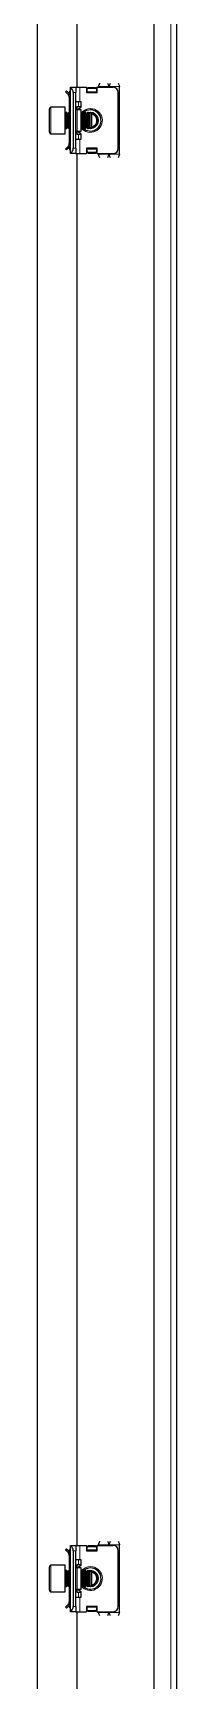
# Model space of a CAD drawing. Header units: millimetres. Extents: x -191 to 1603, y -702 to 1192.
# Drawn here: x 1550 to 1603, y -81 to 541 of the extents above; entities that cross this region are included whole.
import ezdxf

# ---------------------------------------------------------------- set-up
doc = ezdxf.new("R2010")
doc.units = ezdxf.units.MM

msp = doc.modelspace()

# ---------------------------------------------------------------- linework, layer by layer
at = {"color": 7, "linetype": 'Continuous', "lineweight": 25}
for p, q in [((1594.16, -544.8), (1594.16, 1010.2)), ((1602.66, 1010.2), (1602.66, -544.8)), ((1550.16, -511.8), (1550.16, 977.2)), ((1565.16, 520.2), (1565.16, 870.2)), ((1561.1, 518.84), (1560.74, 518.49)), ((1561.72, 517.51), (1560.74, 518.49)), ((1562.07, 517.86), (1561.1, 518.84)), ((1561.72, 517.51), (1562.07, 517.86)), ((1562.16, 518.2), (1562.16, 517.81)), ((1562.16, 516.45), (1562.66, 516.45)), ((1562.16, 516.45), (1562.16, 512.95)), ((1562.45, 518.91), (1562.66, 519.11)), ((1562.66, 520.2), (1564.66, 520.2)), ((1562.66, 519.93), (1562.66, 520.2)), ((1562.66, 495.47), (1562.66, 519.93)), ((1563.66, 518.2), (1563.66, 497.2)), ((1564.66, 520.2), (1564.66, 518.2)), ((1564.66, 520.2), (1566.16, 520.2)), ((1564.66, 497.2), (1564.66, 518.2)), ((1566.16, 520.2), (1568.66, 520.2)), ((1568.66, 520.2), (1568.66, 518.2)), ((1568.66, 518.2), (1572.66, 518.2)), ((1568.91, 519.82), (1569.41, 520.18)), ((1569.41, 519.82), (1568.91, 519.47)), ((1568.91, 519.47), (1568.91, 519.82)), ((1568.91, 518.55), (1568.91, 519.47)), ((1568.91, 518.2), (1568.91, 518.55)), ((1569.41, 520.18), (1569.41, 519.82)), ((1569.41, 520.18), (1571.91, 520.18)), ((1569.41, 519.82), (1571.91, 519.82)), ((1571.91, 519.82), (1571.91, 520.18)), ((1571.91, 520.18), (1572.41, 519.82)), ((1572.41, 519.47), (1571.91, 519.82)), ((1572.41, 519.82), (1572.41, 519.47)), ((1572.41, 519.47), (1572.41, 518.55)), ((1572.41, 518.55), (1572.41, 518.2)), ((1572.46, 520.08), (1572.46, 518.2)), ((1572.66, 520.08), (1572.46, 520.08)), ((1572.66, 518.2), (1572.66, 520.2)), ((1572.66, 520.2), (1578.66, 520.2)), ((1573.16, 520.2), (1573.16, 520.45)), ((1580.66, 497.2), (1580.66, 518.2)), ((1581.16, 494.95), (1581.16, 520.45)), ((1554.66, 511.77), (1554.66, 512.1)), ((1554.66, 503.3), (1554.66, 511.77)), ((1560.66, 512.7), (1555.26, 512.7)), ((1560.66, 512.32), (1560.66, 512.7)), ((1560.66, 502.7), (1560.66, 512.32)), ((1561.27, 510.7), (1560.91, 510.7)), ((1561.66, 510.15), (1561.27, 510.7)), ((1561.27, 506.55), (1561.27, 510.7)), ((1562.05, 510.7), (1561.66, 510.15)), ((1561.66, 506.77), (1561.66, 510.15)), ((1562.27, 510.7), (1562.05, 510.7)), ((1562.05, 506.55), (1562.05, 510.7)), ((1562.66, 512.95), (1562.16, 512.95)), ((1562.16, 512.95), (1562.16, 510.7)), ((1562.66, 510.15), (1562.27, 510.7)), ((1562.27, 506.55), (1562.27, 510.7)), ((1566.16, 514.7), (1564.66, 514.7)), ((1564.98, 511.73), (1566.66, 512.7)), ((1565.16, 511.83), (1565.16, 512.95)), ((1565.16, 512.95), (1565.66, 512.95)), ((1566.66, 511.7), (1565.16, 511.7)), ((1565.66, 512.95), (1566.66, 512.95)), ((1566.66, 514.7), (1566.16, 514.7)), ((1566.66, 512.7), (1566.66, 514.7)), ((1566.66, 503.7), (1566.66, 511.7)), ((1567.05, 510.7), (1566.66, 510.15)), ((1567.27, 510.7), (1567.05, 510.7)), ((1567.05, 506.55), (1567.05, 510.7)), ((1567.66, 510.15), (1567.27, 510.7)), ((1567.27, 506.55), (1567.27, 510.7)), ((1568.05, 510.7), (1567.66, 510.15)), ((1567.66, 506.77), (1567.66, 510.15)), ((1568.27, 510.7), (1568.05, 510.7)), ((1568.05, 506.55), (1568.05, 510.7)), ((1568.66, 510.15), (1568.27, 510.7)), ((1568.27, 506.55), (1568.27, 510.7)), ((1568.58, 510.25), (1568.83, 510.39)), ((1569.05, 510.7), (1568.66, 510.15)), ((1568.66, 506.77), (1568.66, 510.15)), ((1569.27, 510.7), (1569.05, 510.7)), ((1569.05, 506.55), (1569.05, 510.7)), ((1569.66, 510.15), (1569.27, 510.7)), ((1569.27, 506.55), (1569.27, 510.7)), ((1570.05, 510.7), (1569.66, 510.15)), ((1569.66, 506.77), (1569.66, 510.15)), ((1570.1, 510.7), (1570.05, 510.7)), ((1570.05, 506.55), (1570.05, 510.7)), ((1570.66, 510.15), (1570.1, 510.7)), ((1570.1, 510.47), (1570.1, 510.7)), ((1570.1, 504.7), (1570.1, 510.47)), ((1570.66, 509.96), (1570.66, 510.15)), ((1570.66, 505.25), (1570.66, 509.96)), ((1560.91, 504.7), (1561.27, 504.7)), ((1561.27, 504.7), (1561.27, 506.55)), ((1561.27, 504.7), (1561.66, 505.25)), ((1561.66, 505.25), (1561.66, 506.77)), ((1561.66, 505.25), (1562.05, 504.7)), ((1562.05, 504.7), (1562.05, 506.55)), ((1562.05, 504.7), (1562.27, 504.7)), ((1562.16, 504.7), (1562.16, 502.45)), ((1562.27, 504.7), (1562.27, 506.55)), ((1562.27, 504.7), (1562.66, 505.25)), ((1566.66, 502.7), (1564.98, 503.67)), ((1565.16, 503.7), (1566.66, 503.7)), ((1565.16, 502.45), (1565.16, 503.57)), ((1566.66, 505.25), (1567.05, 504.7)), ((1567.05, 504.7), (1567.05, 506.55)), ((1567.05, 504.7), (1567.27, 504.7)), ((1567.27, 504.7), (1567.27, 506.55)), ((1567.27, 504.7), (1567.66, 505.25)), ((1567.66, 505.25), (1567.66, 506.77)), ((1567.66, 505.25), (1568.05, 504.7)), ((1568.05, 504.7), (1568.05, 506.55)), ((1568.05, 504.7), (1568.27, 504.7)), ((1568.27, 504.7), (1568.27, 506.55)), ((1568.27, 504.7), (1568.66, 505.25)), ((1568.83, 505.01), (1568.58, 505.15)), ((1568.66, 505.25), (1568.66, 506.77)), ((1568.66, 505.25), (1569.05, 504.7)), ((1569.05, 504.7), (1569.05, 506.55)), ((1569.05, 504.7), (1569.27, 504.7)), ((1569.27, 504.7), (1569.27, 506.55)), ((1569.27, 504.7), (1569.66, 505.25)), ((1569.5, 505.02), (1569.87, 504.96)), ((1569.66, 505.25), (1569.66, 506.77)), ((1569.66, 505.25), (1570.05, 504.7)), ((1570.05, 504.7), (1570.05, 506.55)), ((1570.05, 504.7), (1570.1, 504.7)), ((1570.1, 504.7), (1570.66, 505.25)), ((1570.35, 504.95), (1571.18, 505.14)), ((1555.26, 502.7), (1560.66, 502.7)), ((1561.72, 497.89), (1560.74, 496.91)), ((1562.07, 497.54), (1561.1, 496.56)), ((1561.72, 497.89), (1562.07, 497.54)), ((1562.16, 502.45), (1562.66, 502.45)), ((1562.16, 502.45), (1562.16, 498.95)), ((1562.16, 498.95), (1562.66, 498.95)), ((1562.16, 497.2), (1562.16, 497.66)), ((1564.66, 500.7), (1566.16, 500.7)), ((1564.66, 497.2), (1564.66, 495.2)), ((1565.66, 502.45), (1565.16, 502.45)), ((1566.66, 502.45), (1565.66, 502.45)), ((1566.16, 500.7), (1566.66, 500.7)), ((1566.66, 500.7), (1566.66, 502.7)), ((1572.66, 497.2), (1568.66, 497.2)), ((1568.66, 497.2), (1568.66, 495.2)), ((1568.91, 496.85), (1568.91, 497.2)), ((1572.41, 497.2), (1572.41, 496.85)), ((1572.46, 497.2), (1572.46, 495.32)), ((1572.66, 495.2), (1572.66, 497.2)), ((1561.1, 496.56), (1560.74, 496.91)), ((1562.66, 496.29), (1562.45, 496.49)), ((1562.66, 495.2), (1562.66, 495.47)), ((1564.66, 495.2), (1562.66, 495.2)), ((1564.66, 495.2), (1566.16, 495.2)), ((1565.16, -29.8), (1565.16, 495.2)), ((1566.16, 495.2), (1568.66, 495.2)), ((1568.91, 495.93), (1568.91, 496.85)), ((1568.91, 495.93), (1569.41, 495.58)), ((1568.91, 495.58), (1568.91, 495.93)), ((1569.41, 495.23), (1568.91, 495.58)), ((1571.91, 495.58), (1569.41, 495.58)), ((1569.41, 495.58), (1569.41, 495.23)), ((1571.91, 495.23), (1569.41, 495.23)), ((1571.91, 495.58), (1572.41, 495.93)), ((1571.91, 495.23), (1571.91, 495.58)), ((1572.41, 495.58), (1571.91, 495.23)), ((1572.41, 496.85), (1572.41, 495.93)), ((1572.41, 495.93), (1572.41, 495.58)), ((1572.46, 495.32), (1572.66, 495.32)), ((1572.66, 495.2), (1578.66, 495.2)), ((1573.16, 494.95), (1573.16, 495.2)), ((1562.45, -31.09), (1562.66, -30.89)), ((1562.66, -29.8), (1564.66, -29.8)), ((1562.66, -30.07), (1562.66, -29.8)), ((1562.66, -54.53), (1562.66, -30.07)), ((1564.66, -29.8), (1564.66, -31.8)), ((1564.66, -29.8), (1566.16, -29.8)), ((1566.16, -29.8), (1568.66, -29.8)), ((1568.66, -29.8), (1568.66, -31.8)), ((1568.91, -30.18), (1569.41, -29.82)), ((1569.41, -30.18), (1568.91, -30.53)), ((1568.91, -30.53), (1568.91, -30.18)), ((1568.91, -31.45), (1568.91, -30.53)), ((1569.41, -29.82), (1569.41, -30.18)), ((1569.41, -29.82), (1571.91, -29.82)), ((1569.41, -30.18), (1571.91, -30.18)), ((1571.91, -30.18), (1571.91, -29.82)), ((1571.91, -29.82), (1572.41, -30.18)), ((1572.41, -30.53), (1571.91, -30.18)), ((1572.41, -30.18), (1572.41, -30.53)), ((1572.41, -30.53), (1572.41, -31.45)), ((1572.46, -29.92), (1572.46, -31.8)), ((1572.66, -29.92), (1572.46, -29.92)), ((1572.66, -29.8), (1578.66, -29.8)), ((1572.66, -31.8), (1572.66, -29.8)), ((1573.16, -29.8), (1573.16, -29.55)), ((1581.16, -55.05), (1581.16, -29.55)), ((1561.1, -31.16), (1560.74, -31.51)), ((1561.72, -32.49), (1560.74, -31.51)), ((1562.07, -32.14), (1561.1, -31.16)), ((1561.72, -32.49), (1562.07, -32.14)), ((1562.16, -31.8), (1562.16, -32.19)), ((1562.16, -33.55), (1562.66, -33.55)), ((1562.16, -33.55), (1562.16, -37.05)), ((1562.66, -37.05), (1562.16, -37.05)), ((1562.16, -37.05), (1562.16, -39.3)), ((1563.66, -31.8), (1563.66, -52.8)), ((1564.66, -52.8), (1564.66, -31.8)), ((1566.16, -35.3), (1564.66, -35.3)), ((1565.16, -38.17), (1565.16, -37.05)), ((1565.16, -37.05), (1565.66, -37.05)), ((1565.66, -37.05), (1566.66, -37.05)), ((1566.66, -35.3), (1566.16, -35.3)), ((1566.66, -37.3), (1566.66, -35.3)), ((1568.66, -31.8), (1572.66, -31.8)), ((1568.91, -31.8), (1568.91, -31.45)), ((1572.41, -31.45), (1572.41, -31.8)), ((1580.66, -52.8), (1580.66, -31.8)), ((1554.66, -46.7), (1554.66, -37.9)), ((1560.66, -37.3), (1555.26, -37.3)), ((1560.66, -47.3), (1560.66, -37.3)), ((1561.27, -39.3), (1560.91, -39.3)), ((1561.66, -39.85), (1561.27, -39.3)), ((1561.27, -41.15), (1561.27, -39.3)), ((1561.27, -45.3), (1561.27, -41.15)), ((1562.05, -39.3), (1561.66, -39.85)), ((1561.66, -41.37), (1561.66, -39.85)), ((1561.66, -44.75), (1561.66, -41.37)), ((1562.27, -39.3), (1562.05, -39.3)), ((1562.05, -41.15), (1562.05, -39.3)), ((1562.05, -45.3), (1562.05, -41.15)), ((1562.66, -39.85), (1562.27, -39.3)), ((1562.27, -41.15), (1562.27, -39.3)), ((1562.27, -45.3), (1562.27, -41.15)), ((1564.98, -38.27), (1566.66, -37.3)), ((1566.66, -38.3), (1565.16, -38.3)), ((1566.66, -46.3), (1566.66, -38.3)), ((1567.05, -39.3), (1566.66, -39.85)), ((1567.27, -39.3), (1567.05, -39.3)), ((1567.05, -41.15), (1567.05, -39.3)), ((1567.05, -45.3), (1567.05, -41.15)), ((1567.66, -39.85), (1567.27, -39.3)), ((1567.27, -41.15), (1567.27, -39.3)), ((1567.27, -45.3), (1567.27, -41.15)), ((1568.05, -39.3), (1567.66, -39.85)), ((1567.66, -41.37), (1567.66, -39.85)), ((1567.66, -44.75), (1567.66, -41.37)), ((1568.27, -39.3), (1568.05, -39.3)), ((1568.05, -41.15), (1568.05, -39.3)), ((1568.05, -45.3), (1568.05, -41.15)), ((1568.66, -39.85), (1568.27, -39.3)), ((1568.27, -41.15), (1568.27, -39.3)), ((1568.27, -45.3), (1568.27, -41.15)), ((1568.58, -39.75), (1568.83, -39.61)), ((1569.05, -39.3), (1568.66, -39.85)), ((1568.66, -41.37), (1568.66, -39.85)), ((1568.66, -44.75), (1568.66, -41.37)), ((1569.27, -39.3), (1569.05, -39.3)), ((1569.05, -41.15), (1569.05, -39.3)), ((1569.05, -45.3), (1569.05, -41.15)), ((1569.66, -39.85), (1569.27, -39.3)), ((1569.27, -41.15), (1569.27, -39.3)), ((1569.27, -45.3), (1569.27, -41.15)), ((1569.87, -39.56), (1569.5, -39.62)), ((1570.05, -39.3), (1569.66, -39.85)), ((1569.66, -41.37), (1569.66, -39.85)), ((1569.66, -44.75), (1569.66, -41.37)), ((1570.1, -39.3), (1570.05, -39.3)), ((1570.05, -41.15), (1570.05, -39.3)), ((1570.05, -45.3), (1570.05, -41.15)), ((1570.66, -39.85), (1570.1, -39.3)), ((1570.1, -45.3), (1570.1, -39.3)), ((1571.18, -39.74), (1570.35, -39.55)), ((1570.66, -44.75), (1570.66, -39.85)), ((1555.26, -47.3), (1560.66, -47.3)), ((1560.91, -45.3), (1561.27, -45.3)), ((1561.27, -45.3), (1561.66, -44.75)), ((1561.66, -44.75), (1562.05, -45.3)), ((1562.05, -45.3), (1562.27, -45.3)), ((1562.16, -45.3), (1562.16, -47.55)), ((1562.16, -47.55), (1562.66, -47.55)), ((1562.16, -47.55), (1562.16, -51.05)), ((1562.27, -45.3), (1562.66, -44.75)), ((1564.66, -49.3), (1566.16, -49.3)), ((1566.66, -47.3), (1564.98, -46.33)), ((1565.16, -46.3), (1566.66, -46.3)), ((1565.16, -47.55), (1565.16, -46.43)), ((1565.66, -47.55), (1565.16, -47.55)), ((1566.66, -47.55), (1565.66, -47.55)), ((1566.16, -49.3), (1566.66, -49.3)), ((1566.66, -44.75), (1567.05, -45.3)), ((1566.66, -49.3), (1566.66, -47.3)), ((1567.05, -45.3), (1567.27, -45.3)), ((1567.27, -45.3), (1567.66, -44.75)), ((1567.66, -44.75), (1568.05, -45.3)), ((1568.05, -45.3), (1568.27, -45.3)), ((1568.27, -45.3), (1568.66, -44.75)), ((1568.83, -44.99), (1568.58, -44.85)), ((1568.66, -44.75), (1569.05, -45.3)), ((1569.05, -45.3), (1569.27, -45.3)), ((1569.27, -45.3), (1569.66, -44.75)), ((1569.66, -44.75), (1570.05, -45.3)), ((1570.05, -45.3), (1570.1, -45.3)), ((1570.1, -45.3), (1570.66, -44.75)), ((1561.72, -52.11), (1560.74, -53.09)), ((1561.1, -53.44), (1560.74, -53.09)), ((1562.07, -52.46), (1561.1, -53.44)), ((1561.72, -52.11), (1562.07, -52.46)), ((1562.16, -51.05), (1562.66, -51.05)), ((1562.16, -52.8), (1562.16, -52.34)), ((1562.66, -53.71), (1562.45, -53.51)), ((1562.66, -54.8), (1562.66, -54.53)), ((1564.66, -54.8), (1562.66, -54.8)), ((1564.66, -52.8), (1564.66, -54.8)), ((1564.66, -54.8), (1566.16, -54.8)), ((1565.16, -404.8), (1565.16, -54.8)), ((1566.16, -54.8), (1568.66, -54.8)), ((1572.66, -52.8), (1568.66, -52.8)), ((1568.66, -52.8), (1568.66, -54.8)), ((1568.91, -53.15), (1568.91, -52.8)), ((1568.91, -54.07), (1568.91, -53.15)), ((1568.91, -54.07), (1569.41, -54.42)), ((1568.91, -54.42), (1568.91, -54.07)), ((1569.41, -54.77), (1568.91, -54.42)), ((1571.91, -54.42), (1569.41, -54.42)), ((1569.41, -54.42), (1569.41, -54.77)), ((1571.91, -54.77), (1569.41, -54.77)), ((1571.91, -54.42), (1572.41, -54.07)), ((1571.91, -54.77), (1571.91, -54.42)), ((1572.41, -54.42), (1571.91, -54.77)), ((1572.41, -52.8), (1572.41, -53.15)), ((1572.41, -53.15), (1572.41, -54.07)), ((1572.41, -54.07), (1572.41, -54.42)), ((1572.46, -52.8), (1572.46, -54.68)), ((1572.46, -54.68), (1572.66, -54.68)), ((1572.66, -54.8), (1572.66, -52.8)), ((1572.66, -54.8), (1578.66, -54.8)), ((1573.16, -55.05), (1573.16, -54.8))]:
    msp.add_line(p, q, dxfattribs=at)
at = {"color": 8, "linetype": 'Continuous', "lineweight": 18}
for p, q in [((1600.56, 1010.2), (1600.56, -544.8)), ((1562.66, 518.2), (1562.16, 518.2)), ((1562.66, 518.7), (1562.45, 518.91)), ((1564.66, 518.2), (1563.66, 518.2)), ((1566.16, 514.7), (1566.16, 520.2)), ((1572.41, 518.55), (1568.91, 518.55)), ((1573.16, 520.45), (1577.16, 520.45)), ((1581.16, 520.45), (1577.16, 520.45)), ((1555.26, 512.7), (1555.26, 512.32)), ((1555.26, 512.32), (1555.26, 502.7)), ((1560.91, 510.7), (1560.91, 504.7)), ((1565.16, 511.7), (1565.16, 503.7)), ((1565.66, 512.95), (1565.66, 514.7)), ((1562.66, 497.2), (1562.16, 497.2)), ((1563.66, 497.2), (1564.66, 497.2)), ((1565.66, 500.7), (1565.66, 502.45)), ((1566.16, 495.2), (1566.16, 500.7)), ((1562.66, 496.7), (1562.45, 496.49)), ((1568.91, 496.85), (1572.41, 496.85)), ((1577.16, 494.95), (1573.16, 494.95)), ((1581.16, 494.95), (1577.16, 494.95)), ((1566.16, -35.3), (1566.16, -29.8)), ((1573.16, -29.55), (1577.16, -29.55)), ((1581.16, -29.55), (1577.16, -29.55)), ((1562.66, -31.8), (1562.16, -31.8)), ((1562.66, -31.3), (1562.45, -31.09)), ((1564.66, -31.8), (1563.66, -31.8)), ((1565.66, -37.05), (1565.66, -35.3)), ((1572.41, -31.45), (1568.91, -31.45)), ((1555.26, -37.3), (1555.26, -47.3)), ((1560.91, -39.3), (1560.91, -45.07)), ((1565.16, -38.3), (1565.16, -46.3)), ((1560.91, -45.07), (1560.91, -45.3)), ((1565.66, -49.3), (1565.66, -47.55)), ((1566.16, -54.8), (1566.16, -49.3)), ((1562.66, -52.8), (1562.16, -52.8)), ((1562.66, -53.3), (1562.45, -53.51)), ((1563.66, -52.8), (1564.66, -52.8)), ((1568.91, -53.15), (1572.41, -53.15)), ((1577.16, -55.05), (1573.16, -55.05)), ((1581.16, -55.05), (1577.16, -55.05))]:
    msp.add_line(p, q, dxfattribs=at)
at = {"color": 7, "linetype": 'Continuous', "lineweight": 25, "flags": 128}
for points in [[(1569.87, 510.44), (1569.62, 510.41), (1569.5, 510.38)], [(1569.5, -44.98), (1569.62, -45.01), (1569.87, -45.04)]]:
    msp.add_lwpolyline(points, dxfattribs=at)
at = {"color": 7, "linetype": 'Continuous', "lineweight": 25}
for centre, radius, start, end in [((1563.16, 518.2), 1, 135, 180), ((1561.66, 518.2), 2, 0, 60), ((1578.66, 518.2), 2, 0, 90), ((1555.26, 512.1), 0.6, 90, 180), ((1560.91, 510.95), 0.25, 180, 270), ((1565.16, 512.2), 0.5, 180, 270), ((1570.16, 507.7), 4, 90, 134.28235), ((1570.16, 507.7), 4, 225.71765, 90), ((1570.16, 507.7), 3, 254.33161, 105.66839), ((1570.16, 507.7), 2.76, 291.7574, 85.98739), ((1570.16, 507.7), 2.45, 21.7574, 78.20228), ((1555.26, 503.3), 0.6, 180, 270), ((1560.91, 504.45), 0.25, 90, 180), ((1565.16, 503.2), 0.5, 90, 180), ((1570.16, 507.7), 2.45, 281.79772, 21.7574), ((1563.16, 497.2), 1, 180, 225), ((1561.66, 497.2), 2, 300, 0), ((1578.66, 497.2), 2, 270, 0), ((1561.66, -31.8), 2, 0, 60), ((1578.66, -31.8), 2, 0, 90), ((1563.16, -31.8), 1, 135, 180), ((1555.26, -37.9), 0.6, 90, 180), ((1560.91, -39.05), 0.25, 180, 270), ((1565.16, -37.8), 0.5, 180, 270), ((1570.16, -42.3), 4, 90, 134.28235), ((1570.16, -42.3), 4, 225.71765, 90), ((1570.16, -42.3), 3, 254.33161, 105.66839), ((1570.16, -42.3), 2.76, 274.01261, 68.2426), ((1570.16, -42.3), 2.45, 281.79772, 78.20228), ((1555.26, -46.7), 0.6, 180, 270), ((1560.91, -45.55), 0.25, 90, 180), ((1565.16, -46.8), 0.5, 90, 180), ((1563.16, -52.8), 1, 180, 225), ((1561.66, -52.8), 2, 300, 0), ((1578.66, -52.8), 2, 270, 0)]:
    msp.add_arc(centre, radius, start, end, dxfattribs=at)
at = {"color": 8, "linetype": 'Continuous', "lineweight": 18}
for centre, start, end in [((1570.16, 507.7), 218.94244, 90), ((1570.16, 507.7), 90, 141.05756), ((1570.16, -42.3), 218.94244, 90), ((1570.16, -42.3), 90, 141.05756)]:
    msp.add_arc(centre, 4.5, start, end, dxfattribs=at)
at = {"color": 7, "linetype": 'Continuous', "lineweight": 25}
for points, knots in [([(1562.16, 516.45), (1562.14, 516.64), (1562.11, 516.93), (1561.92, 517.28), (1561.79, 517.43), (1561.72, 517.51)], [0, 0, 0, 0, 0.485042, 0.738404, 1, 1, 1, 1]), ([(1562.66, 516.45), (1562.63, 516.69), (1562.58, 517.18), (1562.29, 517.63), (1562.1, 517.84), (1562.07, 517.86)], [0, 0, 0, 0, 0.461863, 0.923726, 1, 1, 1, 1]), ([(1573.16, 520.45), (1573.21, 520.57), (1573.3, 520.81), (1573.44, 521.16), (1573.59, 521.49), (1573.68, 521.68), (1573.73, 521.77)], [0, 0, 0, 0, 0.247454, 0.50208, 0.749534, 1, 1, 1, 1]), ([(1576.59, 521.76), (1576.67, 521.61), (1576.84, 521.26), (1577.03, 520.77), (1577.14, 520.49), (1577.16, 520.45)], [0, 0, 0, 0, 0.415483, 0.917152, 1, 1, 1, 1]), ([(1577.16, 520.45), (1577.25, 520.69), (1577.44, 521.18), (1577.64, 521.58), (1577.73, 521.77)], [0, 0, 0, 0, 0.502065, 1, 1, 1, 1]), ([(1580.59, 521.76), (1580.67, 521.61), (1580.84, 521.26), (1581.03, 520.77), (1581.14, 520.49), (1581.16, 520.45)], [0, 0, 0, 0, 0.415483, 0.917152, 1, 1, 1, 1]), ([(1561.72, 497.89), (1561.84, 498.04), (1562.02, 498.27), (1562.14, 498.65), (1562.15, 498.85), (1562.16, 498.95)], [0, 0, 0, 0, 0.485042, 0.738404, 1, 1, 1, 1]), ([(1562.07, 497.54), (1562.23, 497.73), (1562.53, 498.1), (1562.65, 498.63), (1562.66, 498.91), (1562.66, 498.95)], [0, 0, 0, 0, 0.461863, 0.923726, 1, 1, 1, 1]), ([(1573.73, 493.64), (1573.65, 493.8), (1573.48, 494.14), (1573.28, 494.63), (1573.17, 494.91), (1573.16, 494.95)], [0, 0, 0, 0, 0.415483, 0.917152, 1, 1, 1, 1]), ([(1577.16, 494.95), (1577.06, 494.71), (1576.87, 494.22), (1576.68, 493.82), (1576.59, 493.63)], [0, 0, 0, 0, 0.502065, 1, 1, 1, 1]), ([(1577.73, 493.64), (1577.65, 493.8), (1577.48, 494.14), (1577.28, 494.63), (1577.17, 494.91), (1577.16, 494.95)], [0, 0, 0, 0, 0.415483, 0.917152, 1, 1, 1, 1]), ([(1581.16, 494.95), (1581.06, 494.71), (1580.87, 494.22), (1580.68, 493.82), (1580.59, 493.63)], [0, 0, 0, 0, 0.502065, 1, 1, 1, 1]), ([(1573.16, -29.55), (1573.21, -29.43), (1573.3, -29.19), (1573.44, -28.84), (1573.59, -28.51), (1573.68, -28.32), (1573.73, -28.23)], [0, 0, 0, 0, 0.247454, 0.50208, 0.749534, 1, 1, 1, 1]), ([(1576.59, -28.24), (1576.67, -28.39), (1576.84, -28.74), (1577.03, -29.23), (1577.14, -29.51), (1577.16, -29.55)], [0, 0, 0, 0, 0.415483, 0.917152, 1, 1, 1, 1]), ([(1577.16, -29.55), (1577.25, -29.31), (1577.44, -28.82), (1577.64, -28.42), (1577.73, -28.23)], [0, 0, 0, 0, 0.502065, 1, 1, 1, 1]), ([(1580.59, -28.24), (1580.67, -28.39), (1580.84, -28.74), (1581.03, -29.23), (1581.14, -29.51), (1581.16, -29.55)], [0, 0, 0, 0, 0.415483, 0.917152, 1, 1, 1, 1]), ([(1562.16, -33.55), (1562.14, -33.36), (1562.11, -33.07), (1561.92, -32.72), (1561.79, -32.57), (1561.72, -32.49)], [0, 0, 0, 0, 0.485042, 0.738404, 1, 1, 1, 1]), ([(1562.66, -33.55), (1562.63, -33.31), (1562.58, -32.82), (1562.29, -32.37), (1562.1, -32.16), (1562.07, -32.14)], [0, 0, 0, 0, 0.461863, 0.923726, 1, 1, 1, 1]), ([(1561.72, -52.11), (1561.84, -51.96), (1562.02, -51.73), (1562.14, -51.35), (1562.15, -51.15), (1562.16, -51.05)], [0, 0, 0, 0, 0.485042, 0.738404, 1, 1, 1, 1]), ([(1562.07, -52.46), (1562.23, -52.27), (1562.53, -51.9), (1562.65, -51.37), (1562.66, -51.09), (1562.66, -51.05)], [0, 0, 0, 0, 0.461863, 0.923726, 1, 1, 1, 1]), ([(1573.73, -56.36), (1573.65, -56.2), (1573.48, -55.86), (1573.28, -55.37), (1573.17, -55.09), (1573.16, -55.05)], [0, 0, 0, 0, 0.415483, 0.917152, 1, 1, 1, 1]), ([(1577.16, -55.05), (1577.06, -55.29), (1576.87, -55.78), (1576.68, -56.18), (1576.59, -56.37)], [0, 0, 0, 0, 0.5020654, 1, 1, 1, 1]), ([(1577.73, -56.36), (1577.65, -56.2), (1577.48, -55.86), (1577.28, -55.37), (1577.17, -55.09), (1577.16, -55.05)], [0, 0, 0, 0, 0.415483, 0.917152, 1, 1, 1, 1]), ([(1581.16, -55.05), (1581.06, -55.29), (1580.87, -55.78), (1580.68, -56.18), (1580.59, -56.37)], [0, 0, 0, 0, 0.502065, 1, 1, 1, 1])]:
    msp.add_open_spline(points, degree=3, knots=knots, dxfattribs=at)

doc.saveas('drawing.dxf')
